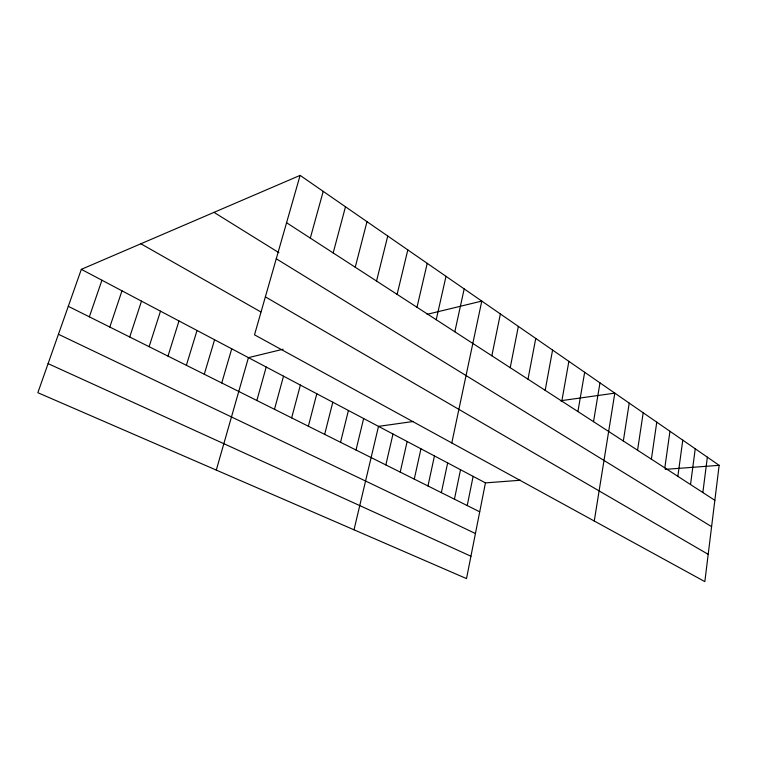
<?xml version="1.0" encoding="UTF-8"?>
<svg xmlns="http://www.w3.org/2000/svg" width="757" height="757" viewBox="0 0 757 757"><rect width="100%" height="100%" fill="white"/><g stroke="black" fill="none" stroke-linecap="round" stroke-linejoin="round"><path stroke-width="1.14" d="M719.15 465.328L704.833 581.613L254.513 334.831L300.113 175.387L719.15 465.328L665.261 469.368M702.856 492.533L707.36 457.162M690.526 484.546L695.238 448.778M677.856 476.333L682.776 440.158M664.816 467.883L669.954 431.291M651.389 459.177L656.773 422.16M637.564 450.226L643.195 412.773M623.333 440.99L629.218 403.103M594.264 521.024L614.816 393.138L560.558 400.765M593.526 421.677L599.979 382.862M577.913 411.562L584.669 372.274M561.808 401.115L568.876 361.354M545.172 390.338L552.582 350.075M527.989 379.2L535.748 338.426M510.218 367.684L518.356 326.39M81.33 269.341L485.445 482.881L466.511 578.594L37.85 392.703L81.33 269.341L300.113 175.387M467.22 505.562L473.125 476.371M491.842 355.771L500.377 313.956M454.437 499.175L460.53 469.719M451.797 442.94L481.783 301.087L427.109 314.335M441.359 492.646L447.642 462.906M427.97 485.956L434.452 455.941M454.825 331.774L464.183 288.909M414.259 479.115L420.958 448.806M400.226 472.103L407.143 441.501M436.221 319.719L446.005 276.333M385.843 464.921L392.987 434.026M416.993 307.257L427.232 263.341M354.021 529.805L378.5 426.371L413.265 421.479M356.017 450.018L363.644 418.517M397.113 294.378L407.824 249.914M340.536 442.287L348.419 410.474M376.541 281.046L387.754 236.023M324.658 434.357L332.806 402.222M355.241 267.24L366.994 221.659M308.364 426.229L316.795 393.763M333.175 252.933L345.485 206.775M291.653 417.873L300.368 385.086M274.488 409.3L283.515 376.172M310.304 238.114L323.211 191.37M256.869 400.5L266.209 367.031M216.294 470.078L248.428 357.635L283.09 349.232M221.744 382.957L231.727 348.807M204.286 374.242L214.591 339.761M186.373 365.3L197.028 330.468M167.988 356.112L178.993 320.949M149.11 346.687L160.493 311.165M129.731 337.007L141.493 301.135M109.812 327.062L121.981 290.82M89.345 316.833L101.94 280.222M485.445 482.881L520.447 480.25M48.098 363.634L470.93 556.234M58.44 334.272L475.424 533.534M68.291 306.32L479.72 511.808M140.859 243.773L260.768 311.884M265.376 296.867L708.192 554.323M276.267 258.771L711.599 526.673M214.004 212.367L278.917 252.696M286.572 222.728L714.845 500.311"/></g></svg>
